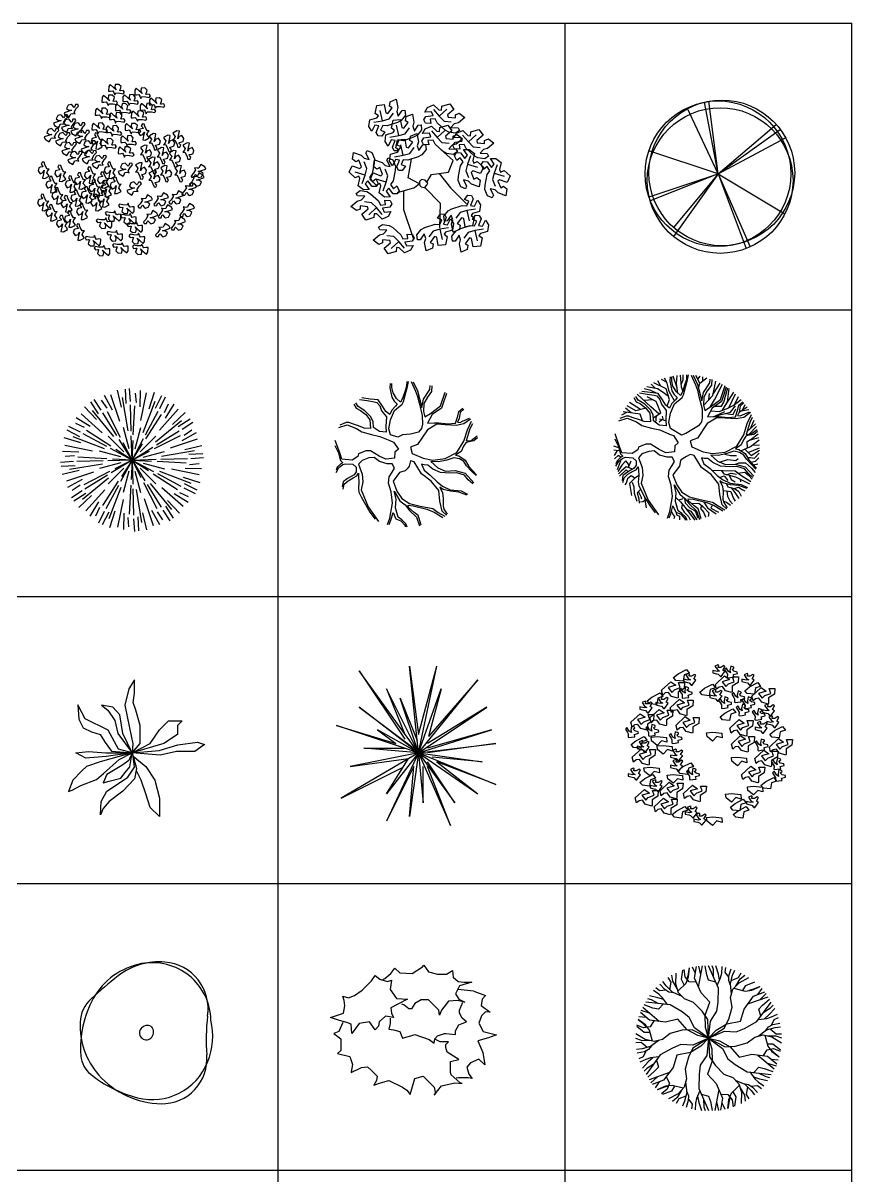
# Model space of a CAD drawing. Extents: x -72339 to 59654, y -38057 to 42097.
# Drawn here: x 42322 to 59654, y 17795 to 41917 of the extents above; entities that cross this region are included whole.
import ezdxf

# ---------------------------------------------------------------- set-up
doc = ezdxf.new("R2010")
doc.units = 0
doc.header["$MEASUREMENT"] = 0
doc.layers.get('0').update_dxf_attribs({"linetype": 'CONTINUOUS'})
doc.layers.add('PLANT', color=7, linetype='CONTINUOUS')
doc.styles.add('DIM', font='txt')

# ---------------------------------------------------------------- blocks, each defined once
blk = doc.blocks.new('453')
for p, q in [((-904, 1122), (-832, 1230)), ((-832, 1230), (-731, 1153)), ((-631, 1168), (-502, 1275)), ((-502, 1275), (-416, 1383)), ((-416, 1383), (-316, 1291)), ((-316, 1291), (-58, 1275)), ((-58, 1275), (158, 1414)), ((158, 1414), (186, 1445)), ((186, 1445), (287, 1306)), ((287, 1306), (473, 1260)), ((473, 1260), (660, 1260)), ((660, 1260), (789, 1337)), ((789, 1337), (803, 1198)), ((-1104, 922), (-904, 1122)), ((-731, 1153), (-574, 1106)), ((-689, 1137), (-631, 1168)), ((-574, 1106), (-488, 1137)), ((-488, 1137), (-516, 937)), ((-488, 1137), (-488, 1137)), ((803, 1198), (904, 1106)), ((932, 1014), (846, 845)), ((904, 1106), (1033, 1091)), ((1190, 1091), (932, 1014)), ((1033, 1091), (1190, 1091)), ((-1506, 799), (-1391, 768)), ((-1477, 707), (-1506, 799)), ((-1391, 768), (-1262, 814)), ((-1262, 814), (-1104, 922)), ((-516, 937), (-387, 753)), ((-516, 937), (-516, 937)), ((-387, 753), (-158, 738)), ((-158, 738), (-359, 630)), ((846, 845), (918, 738)), ((1231, 901), (901, 939)), ((918, 738), (1047, 676)), ((1231, 901), (1473, 813)), ((1408, 737), (1384, 604)), ((1473, 813), (1408, 737)), ((-1492, 446), (-1463, 599)), ((-1463, 599), (-1477, 707)), ((-359, 630), (-502, 553)), ((-502, 553), (-488, 446)), ((-229, 615), (-273, 630)), ((-129, 538), (-229, 615)), ((-72, 538), (-129, 538)), ((0, 645), (-72, 538)), ((129, 722), (0, 645)), ((287, 722), (129, 722)), ((502, 507), (287, 722)), ((516, 400), (502, 507)), ((559, 507), (516, 400)), ((703, 692), (559, 507)), ((889, 707), (703, 692)), ((1047, 676), (889, 707)), ((932, 507), (1004, 676)), ((932, 446), (932, 507)), ((1384, 604), (1573, 465)), ((-1764, 353), (-1492, 446)), ((-1578, 292), (-1764, 353)), ((-1506, 246), (-1592, 61)), ((-1420, 246), (-1578, 292)), ((-1334, 215), (-1420, 246)), ((-947, 261), (-1162, 231)), ((-947, 261), (-947, 261)), ((-832, 92), (-947, 261)), ((-746, 261), (-760, 169)), ((-617, 384), (-746, 261)), ((-445, 353), (-617, 384)), ((-516, 338), (-516, 231)), ((-488, 446), (-445, 353)), ((-445, 353), (-445, 353)), ((990, 338), (932, 446)), ((1076, 261), (990, 338)), ((990, 231), (1076, 261)), ((1390, 389), (1337, 232)), ((1473, 472), (1390, 389)), ((1573, 465), (1473, 472)), ((-1592, 61), (-1693, 16)), ((-1693, 16), (-1549, -92)), ((-1320, 16), (-1334, 215)), ((-1162, 231), (-1320, 16)), ((-1162, 231), (-1162, 231)), ((-760, 169), (-832, 92)), ((-516, 231), (-545, 108)), ((-545, 108), (-445, 92)), ((-445, 92), (-316, 61)), ((-316, 61), (-258, -77)), ((-86, -31), (0, 0)), ((0, 0), (301, -108)), ((473, -31), (617, 16)), ((617, 16), (645, 16)), ((645, 16), (846, 0)), ((846, 77), (918, 200)), ((846, 0), (846, 77)), ((918, 200), (990, 231)), ((1337, 232), (1426, 61)), ((1426, 61), (1703, -8)), ((-1549, -92), (-1549, -261)), ((-258, -77), (-187, -61)), ((-187, -61), (-86, -31)), ((301, -108), (402, -184)), ((402, -184), (416, -92)), ((416, -92), (473, -31)), ((531, -154), (430, -108)), ((545, -154), (531, -154)), ((703, -154), (545, -154)), ((645, -215), (703, -154)), ((645, -277), (645, -215)), ((1538, -72), (1319, -135)), ((1319, -135), (1420, -381)), ((1703, -8), (1538, -72)), ((-1549, -338), (-1621, -400)), ((-1621, -400), (-1363, -461)), ((-1549, -261), (-1549, -338)), ((-1363, -461), (-1305, -630)), ((674, -369), (645, -277)), ((860, -492), (674, -369)), ((1420, -381), (1461, -634)), ((-1305, -630), (-1334, -784)), ((-1334, -799), (-1119, -692)), ((-1119, -692), (-990, -676)), ((-990, -676), (-904, -753)), ((746, -569), (918, -522)), ((746, -799), (746, -569)), ((918, -522), (860, -492)), ((1166, -596), (1084, -685)), ((1084, -685), (1125, -830)), ((1337, -520), (1166, -596)), ((1461, -634), (1337, -520)), ((-1334, -784), (-1334, -799)), ((-904, -753), (-789, -876)), ((-789, -876), (-803, -968)), ((-100, -1260), (0, -922)), ((0, -922), (172, -876)), ((172, -876), (402, -1106)), ((760, -845), (746, -799)), ((946, -1014), (760, -845)), ((913, -906), (865, -918)), ((1113, -912), (913, -906)), ((1201, -925), (1113, -912)), ((1125, -830), (1201, -925)), ((-803, -968), (-861, -1060)), ((-861, -1060), (-717, -1014)), ((-717, -1014), (-545, -968)), ((-545, -968), (-258, -1106)), ((-545, -968), (-545, -968)), ((-258, -1106), (-172, -1168)), ((-172, -1168), (-100, -1260)), ((402, -1275), (559, -1076)), ((402, -1106), (430, -1245)), ((559, -1076), (832, -1014)), ((832, -1014), (990, -1030)), ((990, -1030), (946, -1014)), ((430, -1245), (402, -1275))]:
    blk.add_line(p, q)
at = {"style": 'DIM', "flags": 1}
for tag in ['XVALUE', 'YVALUE']:
    blk.add_attdef(tag, (-4718, 65), '', height=0.02, dxfattribs=at)
blk = doc.blocks.new('408')
at = {"layer": 'PLANT'}
for centre, radius, start, end in [((58, 12.5), 472.6, 85.31026, 127.42974), ((69.9, 156.9), 327.8, 351.1087, 85.31026), ((21.7, -4.8), 485.2, 100.45548, 151.04248), ((8, 69.7), 409.4, 1.16757, 100.45548), ((1983.1, -2412.5), 3568.8, 128.30978, 132.29593), ((-261.4, 54.5), 233.6, 132.29593, 177.68766), ((219.6, -114.3), 711.3, 151.04248, 184.47921), ((1680, -54), 1296.2, 172.90007, 184.87564), ((29.8, 42.7), 525, 177.68766, 221.07668), ((-33.2, -10.4), 48.2, 142.67934, 321.68264), ((-26, -15.9), 57.3, 61.27911, 142.67934), ((-40.3, -4.8), 57.3, 321.68264, 43.04272), ((-66.6, -30.3), 496, 338.15257, 12.61453), ((-305.2, -155.4), 184.8, 184.47921, 231.15866), ((8.1, -60.3), 415.5, 255.60852, 338.15257), ((75.5, -190.9), 314.1, 269.07521, 4.87564), ((118.8, 371.2), 860.9, 231.15866, 255.60852), ((80, 86.5), 591.5, 221.07668, 269.07521)]:
    blk.add_arc(centre, radius, start, end, dxfattribs=at)
at = {"style": 'DIM', "flags": 1}
for tag in ['XVALUE', 'YVALUE']:
    blk.add_attdef(tag, (-1000782, -1001874.2), '', height=0.02, dxfattribs=at)
blk = doc.blocks.new('454')
for points in [[(-643, 983), (-472, 1155), (-418, 1286), (-398, 1471)], [(-450, 1237), (-427, 1312), (-402, 1470)], [(-276, 1351), (-339, 1486)], [(0, 0), (-65, 223), (-71, 479), (23, 755), (-158, 949), (-293, 1256), (-250, 1503)], [(-211, 1070), (-129, 1512)], [(-163, 1329), (-205, 1510)], [(149, 1174), (-1, 1212), (-36, 1324), (-71, 1512)], [(0, 0), (40, 360), (175, 567), (198, 755), (204, 1049), (-1, 1512)], [(104, 1275), (99, 1437), (75, 1512)], [(231, 1216), (204, 1343), (151, 1512)], [(181, 1100), (251, 1262), (274, 1362), (284, 1497)], [(424, 1274), (344, 1381), (359, 1481)], [(459, 1106), (420, 1206), (426, 1306), (472, 1449)], [(-811, 1015), (-786, 1175), (-843, 1270)], [(-659, 1038), (-747, 1193), (-766, 1317)], [(0, 0), (-19, 388), (-135, 563), (-317, 749), (-505, 823), (-633, 952), (-688, 1132), (-679, 1364)], [(-508, 1119), (-569, 1225), (-541, 1425)], [(-257, 1174), (-404, 1180), (-491, 1287), (-512, 1435)], [(0, 0), (327, 210), (420, 398), (490, 648), (461, 849), (508, 1024), (636, 1162), (842, 1270)], [(480, 919), (455, 1137), (502, 1318), (546, 1423)], [(474, 1210), (624, 1268), (678, 1365)], [(570, 1090), (660, 1243), (758, 1322)], [(-862, 707), (-967, 848), (-1042, 918), (-1155, 995)], [(-891, 1004), (-1024, 988), (-1103, 1051)], [(-729, 950), (-834, 966), (-918, 1022), (-1019, 1134)], [(-556, 875), (-757, 962), (-891, 1094), (-960, 1184)], [(0, 0), (161, 168), (380, 301), (665, 358), (743, 611), (941, 881), (1177, 968)], [(530, 1048), (765, 986), (905, 1005), (1075, 1080)], [(715, 1000), (776, 1105), (964, 1181)], [(846, 1008), (923, 1026), (1072, 1083)], [(1032, 915), (1117, 1037)], [(0, 0), (-292, 215), (-404, 435), (-555, 549), (-806, 701), (-1310, 756)], [(-1053, 728), (-1195, 804), (-1272, 821)], [(-938, 808), (-1061, 848), (-1234, 887)], [(0, 0), (332, 145), (578, 132), (753, 206), (1010, 348), (1309, 757)], [(821, 718), (1245, 868)], [(1091, 459), (1049, 606), (1129, 693), (1274, 817)], [(1070, 806), (1205, 932)], [(0, 0), (-225, 55), (-451, 178), (-642, 397), (-901, 337), (-1234, 374), (-1427, 535)], [(-1233, 523), (-1410, 578)], [(-1032, 352), (-1374, 644)], [(-943, 716), (-1050, 605), (-1165, 631), (-1345, 695)], [(1044, 393), (1218, 414), (1316, 444), (1439, 503)], [(1157, 548), (1294, 633), (1347, 691)], [(1169, 408), (1265, 495), (1385, 625)], [(-1223, 119), (-1345, 120), (-1504, 244)], [(-1146, 365), (-1224, 241), (-1360, 218), (-1499, 274)], [(-1296, 229), (-1350, 286), (-1474, 387)], [(-1173, -65), (-1237, 169), (-1323, 281), (-1473, 391)], [(-1308, 436), (-1456, 449)], [(1187, 156), (1254, 239), (1344, 284), (1491, 315)], [(1315, 270), (1368, 392), (1462, 430)], [(0, 0), (-345, 178), (-555, 165), (-807, 100), (-965, -25), (-1141, -72), (-1324, -30), (-1521, 94)], [(0, 0), (-332, -145), (-578, -132), (-753, -206), (-1010, -348), (-1309, -757)], [(0, 0), (-161, -168), (-380, -301), (-665, -358), (-743, -611), (-941, -881), (-1177, -968)], [(0, 0), (-327, -210), (-420, -398), (-490, -648), (-461, -849), (-508, -1024), (-636, -1162), (-842, -1270)], [(0, 0), (-40, -360), (-175, -567), (-198, -755), (-204, -1049), (1, -1512)], [(0, 0), (65, -223), (71, -479), (-23, -755), (158, -949), (293, -1256), (250, -1503)], [(0, 0), (345, -178), (555, -165), (807, -100), (965, 25), (1141, 72), (1324, 30), (1521, -94)], [(0, 0), (19, -388), (135, -563), (317, -749), (505, -823), (633, -952), (688, -1132), (679, -1364)], [(0, 0), (292, -215), (404, -435), (555, -549), (806, -701), (1310, -756)], [(0, 0), (225, -55), (451, -178), (642, -397), (901, -337), (1234, -374), (1427, -535)], [(1035, 44), (1212, 174), (1392, 225), (1505, 239)], [(1173, 65), (1237, -169), (1323, -281), (1473, -391)], [(1229, 52), (1406, 50), (1524, 5)], [(1285, 194), (1410, 93), (1521, 95)], [(-1229, -52), (-1406, -50), (-1524, -5)], [(-1285, -194), (-1410, -93), (-1521, -95)], [(-1035, -44), (-1212, -174), (-1392, -225), (-1505, -239)], [(-1187, -156), (-1254, -239), (-1344, -284), (-1491, -315)], [(1146, -365), (1224, -241), (1360, -218), (1499, -274)], [(1223, -119), (1345, -120), (1504, -244)], [(1296, -229), (1350, -286), (1474, -387)], [(-1315, -270), (-1368, -392), (-1462, -430)], [(-1044, -393), (-1218, -414), (-1316, -444), (-1439, -503)], [(-1169, -408), (-1265, -495), (-1385, -625)], [(-1091, -459), (-1049, -606), (-1129, -693), (-1274, -817)], [(1032, -352), (1374, -644)], [(1308, -436), (1456, -449)], [(-1157, -548), (-1294, -633), (-1347, -691)], [(-821, -718), (-1245, -868)], [(862, -707), (967, -848), (1042, -918), (1155, -995)], [(943, -716), (1050, -605), (1165, -631), (1345, -695)], [(1233, -523), (1410, -578)], [(-1070, -806), (-1205, -932)], [(-1032, -915), (-1117, -1037)], [(-889, -810), (-820, -940), (-869, -1069), (-987, -1161)], [(-480, -919), (-455, -1137), (-502, -1318), (-546, -1423)], [(556, -875), (757, -962), (891, -1094), (960, -1184)], [(729, -950), (834, -966), (918, -1022), (1019, -1134)], [(938, -808), (1061, -848), (1234, -887)], [(1053, -728), (1195, -804), (1272, -821)], [(-530, -1048), (-765, -986), (-905, -1005), (-1075, -1080)], [(-846, -1008), (-923, -1026), (-1072, -1083)], [(-715, -1000), (-776, -1105), (-964, -1181)], [(-570, -1090), (-660, -1243), (-758, -1322)], [(-459, -1106), (-420, -1206), (-426, -1306), (-472, -1449)], [(-181, -1100), (-251, -1262), (-274, -1362), (-284, -1497)], [(-149, -1174), (1, -1212), (36, -1324), (71, -1512)], [(211, -1070), (129, -1512)], [(257, -1174), (404, -1180), (491, -1287), (512, -1435)], [(643, -983), (472, -1155), (418, -1286), (398, -1471)], [(508, -1119), (569, -1225), (541, -1425)], [(659, -1038), (747, -1193), (766, -1317)], [(811, -1015), (786, -1175), (843, -1270)], [(891, -1004), (1024, -988), (1103, -1051)], [(-474, -1210), (-624, -1268), (-678, -1365)], [(-424, -1274), (-344, -1381), (-359, -1481)], [(-231, -1216), (-204, -1343), (-151, -1512)], [(-104, -1275), (-99, -1437), (-75, -1512)], [(163, -1329), (205, -1510)], [(276, -1351), (339, -1486)], [(450, -1237), (427, -1312), (402, -1470)]]:
    blk.add_lwpolyline(points)
at = {"style": 'DIM', "flags": 1}
for tag in ['XVALUE', 'YVALUE']:
    blk.add_attdef(tag, (0, 0), '', height=0.02, dxfattribs=at)
blk = doc.blocks.new('BRANCHT', base_point=(1.5479, 0.5508))
for p, q in [((1.5108, 0.6403), (1.5242, 0.6618)), ((1.5265, 0.6072), (1.5108, 0.6403)), ((1.5242, 0.6618), (1.5514, 0.6606)), ((1.5514, 0.6606), (1.5816, 0.6217)), ((1.5514, 0.6606), (1.5514, 0.6606)), ((1.5732, 0.6824), (1.6111, 0.6837)), ((1.5992, 0.6434), (1.5732, 0.6824)), ((1.5816, 0.6217), (1.5992, 0.6434)), ((1.6201, 0.6399), (1.5992, 0.5824)), ((1.6111, 0.6837), (1.648, 0.6556)), ((1.648, 0.6556), (1.6358, 0.6068)), ((1.5503, 0.627), (1.5265, 0.6072)), ((1.5375, 0.5003), (1.5523, 0.5724)), ((1.5703, 0.5982), (1.5503, 0.627)), ((1.5523, 0.5724), (1.5703, 0.5982)), ((1.5992, 0.5824), (1.5872, 0.5378)), ((1.5992, 0.5824), (1.6679, 0.5616)), ((1.6358, 0.6068), (1.6436, 0.5902)), ((1.6436, 0.5902), (1.6672, 0.6016)), ((1.6672, 0.6016), (1.71, 0.5631)), ((1.6672, 0.6016), (1.6672, 0.6016)), ((1.71, 0.5631), (1.6895, 0.5182)), ((1.5364, 0.4709), (1.5375, 0.5003)), ((1.5872, 0.5378), (1.6066, 0.4922)), ((1.6355, 0.5374), (1.6246, 0.5265)), ((1.6246, 0.5265), (1.6441, 0.4809)), ((1.6895, 0.5182), (1.6355, 0.5374)), ((1.6441, 0.4809), (1.6634, 0.4921)), ((1.6634, 0.4921), (1.6859, 0.4739)), ((1.5539, 0.4273), (1.5364, 0.4709)), ((1.585, 0.4137), (1.5539, 0.4273)), ((1.5723, 0.4742), (1.594, 0.4308)), ((1.6057, 0.467), (1.5723, 0.4742)), ((1.594, 0.4308), (1.585, 0.4137)), ((1.6261, 0.4466), (1.6057, 0.467)), ((1.68, 0.4275), (1.6261, 0.4466)), ((1.6859, 0.4739), (1.68, 0.4275))]:
    blk.add_line(p, q)
blk = doc.blocks.new('473')
for p, q in [((585, 414), (339, 639)), ((-353, 48), (-283, 443)), ((488, 170), (585, 414)), ((-117, -74), (-353, 48)), ((-74, 14), (-113, -28)), ((0, 0), (-74, 14)), ((41, -36), (0, 0)), ((41, -36), (138, 123)), ((138, 123), (488, 170)), ((294, 144), (532, -159)), ((-221, -159), (-581, -262)), ((-451, -225), (-449, -609)), ((-117, -74), (-221, -159)), ((-113, -28), (-117, -74)), ((-117, -74), (-109, -112)), ((-109, -112), (-81, -136)), ((-81, -136), (-20, -148)), ((-20, -148), (-2, -149)), ((-2, -149), (31, -111)), ((-2, -149), (313, -478)), ((31, -111), (57, -63)), ((57, -63), (41, -36)), ((532, -159), (865, -496)), ((313, -478), (304, -994)), ((-449, -609), (-248, -1210))]:
    blk.add_line(p, q)
at = {"xscale": 3048, "yscale": 3048, "zscale": 3048}
for p, rotation in [((-725, 1159), 120), ((303, 1156), 59.99999999999999), ((-388, 850), 120), ((259, 710), 59.99999999999999), ((912, 619), 59.99999999999999), ((-295, 439), 120), ((-1094, 205), 180), ((-655, 54), 180), ((-1022, -387), 240), ((712, -547), 299.9999999999999), ((147, -938), 299.9999999999999), ((877, -966), 299.9999999999999), ((-556, -1095), 240)]:
    blk.add_blockref('BRANCHT', p, dxfattribs=dict(at, rotation=rotation))
for p in [(730, 240), (1289, 53)]:
    blk.add_blockref('BRANCHT', p, dxfattribs=at)
at = {"style": 'DIM', "flags": 1}
for tag in ['XVALUE', 'YVALUE']:
    blk.add_attdef(tag, (-20, -148), '', height=0.02, dxfattribs=at)
blk = doc.blocks.new('483')
for points in [[(-456, 1465), (-462, 1383), (-444, 1277), (-421, 1177), (-374, 1095), (-310, 1033), (-345, 989), (-421, 908), (-467, 814), (-549, 876), (-619, 989), (-707, 1120), (-876, 1139), (-1051, 1164)], [(-17, 1505), (76, 1302), (117, 1189), (146, 1058), (210, 795), (216, 613), (199, 526), (134, 444), (-29, 407), (-199, 388), (-298, 338), (-450, 388), (-485, 513), (-450, 707), (-368, 901), (-204, 1033), (-175, 1089), (-94, 1402), (-76, 1508)], [(-111, 1508), (-117, 1408), (-146, 1314), (-199, 1152), (-240, 1076), (-327, 1152), (-397, 1271), (-421, 1383), (-421, 1465)], [(23, 1502), (117, 1308), (204, 964), (239, 1139), (374, 1339), (380, 1421)], [(415, 1414), (409, 1296), (321, 1177), (245, 1045), (239, 876), (269, 764), (385, 839), (596, 995), (695, 1283)], [(718, 1252), (642, 1033), (619, 951), (421, 814), (327, 632), (461, 638), (561, 638), (759, 620), (911, 632), (958, 782), (981, 876), (1063, 945)], [(-1215, 1033), (-1168, 945), (-1075, 901), (-964, 814), (-882, 707), (-865, 526), (-999, 532), (-1116, 576), (-1227, 613), (-1320, 645), (-1379, 645), (-1507, 595)], [(-1098, 1133), (-935, 1108), (-794, 1083), (-736, 1070), (-672, 995), (-637, 895), (-537, 764), (-549, 563), (-543, 444), (-683, 457), (-806, 545), (-812, 670), (-865, 776), (-987, 895), (-1127, 983), (-1174, 1058)], [(1081, 926), (1005, 857), (987, 732), (952, 657), (1010, 651), (1057, 676), (1203, 738)], [(-1529, 545), (-1355, 601), (-1162, 526), (-1051, 451), (-847, 394), (-672, 357), (-467, 269), (-386, 238), (-286, 88), (-356, 25), (-368, -100), (-368, -100), (-549, -119), (-689, -56), (-865, 56), (-964, 56), (-1116, -6), (-1133, -63), (-1250, -138), (-1466, -119), (-1513, 12), (-1608, 272)], [(1223, 721), (1081, 620), (923, 588), (695, 601), (520, 613), (321, 494), (117, 188), (-35, 131), (0, 0), (234, -100), (432, -138), (695, -106), (935, 19), (1086, 257), (1157, 494), (1245, 679)], [(1262, 620), (1209, 513), (1133, 263), (1238, 275), (1361, 369)], [(1367, 325), (1291, 263), (1162, 238), (1127, 225), (1075, 150), (1028, 44), (911, -37), (981, -50), (1110, -138), (1186, -269), (1349, -444)], [(-1612, 169), (-1536, 12), (-1496, -144), (-1449, -194), (-1490, -213), (-1566, -288), (-1589, -350)], [(-1589, -401), (-1530, -294), (-1449, -232), (-1390, -213), (-1238, -225), (-1168, -288), (-1168, -382), (-1209, -444), (-1349, -526), (-1443, -595), (-1460, -701)], [(-513, -1486), (-462, -1352), (-409, -1039), (-438, -801), (-491, -620), (-479, -488), (-415, -388), (-368, -307), (-415, -213), (-520, -213), (-678, -169), (-794, -81), (-900, -94), (-1046, -144), (-1116, -225), (-1040, -432), (-1028, -595), (-1063, -757), (-917, -1114), (-703, -1420)], [(719, -1293), (631, -1208), (584, -995), (561, -776), (403, -576), (199, -426), (47, -175), (-35, -156), (-58, -263), (-105, -319), (-146, -363), (-263, -401), (-397, -582), (-315, -789), (-210, -945), (-53, -1045), (169, -1102), (432, -1152), (549, -1233), (687, -1314)], [(1273, -638), (1174, -551), (1098, -457), (935, -407), (794, -413), (596, -401), (438, -325), (333, -244), (257, -238), (199, -225), (251, -350), (380, -451), (526, -595), (637, -682), (800, -757), (1028, -782), (1162, -851)], [(1338, -463), (1250, -375), (1139, -257), (1081, -169), (993, -113), (876, -88), (730, -138), (555, -175), (391, -169), (537, -300), (701, -369), (905, -357), (1110, -413), (1291, -613)], [(-1443, -745), (-1419, -645), (-1338, -570), (-1233, -507), (-1157, -469), (-1122, -413), (-1116, -488), (-1110, -595), (-1122, -738), (-1110, -807), (-1063, -908), (-976, -1070), (-882, -1227), (-771, -1377)], [(1145, -870), (981, -807), (806, -789), (648, -751), (584, -707), (637, -826), (654, -939), (648, -1095), (666, -1164), (736, -1271)], [(-99, -1540), (-129, -1471), (-210, -1389), (-292, -1333), (-345, -1139), (-333, -958), (-374, -789), (-257, -989), (-146, -1076), (-53, -1195), (93, -1333), (158, -1515)], [(193, -1502), (140, -1339), (128, -1296), (47, -1233), (-76, -1127), (-82, -1083), (23, -1095), (310, -1164), (461, -1227), (642, -1339)], [(-479, -1483), (-444, -1396), (-397, -1233), (-339, -1364), (-234, -1408), (-140, -1508), (-140, -1533)]]:
    blk.add_lwpolyline(points)
at = {"style": 'DIM', "flags": 1}
for tag in ['XVALUE', 'YVALUE']:
    blk.add_attdef(tag, (-7192, -3561), '', height=0.02, dxfattribs=at)
blk = doc.blocks.new('BRANCHS', base_point=(1.4853, 0.588))
for p, q in [((1.5146, 0.6522), (1.4864, 0.6366)), ((1.4864, 0.6366), (1.4921, 0.6254)), ((1.5313, 0.6501), (1.5146, 0.6522)), ((1.5255, 0.6211), (1.5313, 0.6501)), ((1.4971, 0.6014), (1.4858, 0.588)), ((1.4858, 0.588), (1.5005, 0.5883)), ((1.4921, 0.6254), (1.5019, 0.6135)), ((1.5019, 0.6135), (1.4971, 0.6014)), ((1.5005, 0.5883), (1.5139, 0.5633)), ((1.5139, 0.5633), (1.5211, 0.5412)), ((1.5199, 0.5964), (1.5255, 0.6211)), ((1.5292, 0.6122), (1.5199, 0.5964)), ((1.5291, 0.572), (1.5482, 0.5759)), ((1.5308, 0.5654), (1.5291, 0.572)), ((1.5487, 0.6203), (1.5292, 0.6122)), ((1.5407, 0.5536), (1.5308, 0.5654)), ((1.5482, 0.5759), (1.5568, 0.5791)), ((1.5622, 0.5996), (1.5487, 0.6203)), ((1.5568, 0.5791), (1.5622, 0.5996)), ((1.5211, 0.5412), (1.5336, 0.5396)), ((1.5336, 0.5396), (1.5407, 0.5536))]:
    blk.add_line(p, q)
blk = doc.blocks.new('472')
at = {"xscale": 3048, "yscale": 3048, "zscale": 3048}
for p, rotation in [((-90, 1651), 59.99999999999999), ((-230, 1425), 59.99999999999999), ((208, 1435), 59.99999999999999), ((454, 1575), 59.99999999999999), ((-916, 1250), 120), ((-370, 1153), 59.99999999999999), ((51, 1247), 59.99999999999999), ((567, 1256), 59.99999999999999), ((760, 1369), 59.99999999999999), ((-1135, 1034), 120), ((-969, 941), 120), ((-72, 1059), 59.99999999999999), ((383, 1097), 59.99999999999999), ((-1328, 743), 120), ((-776, 865), 120), ((-688, 706), 120), ((-440, 843), 59.99999999999999), ((-142, 787), 59.99999999999999), ((252, 834), 59.99999999999999), ((635, 897), 180), ((-1091, 659), 120), ((-960, 452), 120), ((-557, 490), 120), ((-346, 710), 180), ((-256, 515), 59.99999999999999), ((164, 580), 59.99999999999999), ((-837, 265), 120), ((-539, 283), 120), ((112, 346), 59.99999999999999), ((-1459, 99), 180), ((-329, 180), 120), ((-75, 99), 180), ((214, 20), 120), ((-1109, 34), 180), ((-697, -126), 180), ((-487, -4), 180), ((-215, -107), 180), ((1543, -54), 299.9999999999999), ((1578, 125), 299.9999999999999), ((-1293, -201), 180), ((-890, -192), 180), ((-399, -276), 180), ((-154, -286), 180), ((48, -220), 180), ((398, -374), 120), ((1385, -251), 299.9999999999999), ((-1468, -576), 180), ((-1170, -436), 180), ((-977, -605), 180), ((-776, -483), 180), ((-557, -417), 180), ((-355, -576), 180), ((-206, -501), 180), ((465, -514), 299.9999999999999), ((798, -467), 299.9999999999999), ((1114, -429), 299.9999999999999), ((-1293, -792), 180), ((-653, -764), 180), ((-90, -773), 240), ((191, -613), 240), ((886, -720), 299.9999999999999), ((1341, -692), 299.9999999999999), ((-1074, -1018), 180), ((-907, -924), 180), ((-274, -923), 240), ((235, -829), 240), ((366, -1008), 240), ((579, -842), 299.9999999999999), ((1157, -974), 299.9999999999999), ((-723, -1196), 180), ((-54, -1186), 240), ((410, -1242), 240), ((833, -1114), 299.9999999999999), ((-510, -1289), 240), ((-317, -1496), 240), ((68, -1440), 240), ((480, -1468), 240)]:
    blk.add_blockref('BRANCHS', p, dxfattribs=dict(at, rotation=rotation))
for p in [(632, 647), (930, 609), (1122, 703), (448, 403), (798, 356), (1052, 290), (1333, 450), (614, 149), (342, 37), (623, -132), (868, -20), (1166, -20)]:
    blk.add_blockref('BRANCHS', p, dxfattribs=at)
at = {"style": 'DIM', "flags": 1}
for tag in ['XVALUE', 'YVALUE']:
    blk.add_attdef(tag, (32, 138), '', height=0.02, dxfattribs=at)
blk = doc.blocks.new('482')
for p, q in [((-222, 1105), (-303, 1461)), ((-122, 1186), (-135, 1484)), ((-34, 1227), (-53, 1496)), ((168, 1111), (179, 1455)), ((-699, 966), (-859, 1218)), ((-643, 1046), (-794, 1269)), ((-523, 1087), (-635, 1251)), ((-410, 1046), (-573, 1350)), ((-253, 807), (-441, 1367)), ((-84, 614), (-197, 1309)), ((91, 1203), (75, 1401)), ((184, 825), (302, 1405)), ((234, 574), (484, 1232)), ((360, 1068), (468, 1417)), ((488, 1088), (626, 1353)), ((584, 1080), (702, 1322)), ((-745, 846), (-993, 1114)), ((-380, 490), (-825, 1035)), ((-316, 512), (-608, 985)), ((-240, 471), (-516, 1011)), ((-18, 602), (-34, 1157)), ((27, 528), (58, 1134)), ((285, 530), (549, 1019)), ((572, 623), (964, 1066)), ((680, 996), (766, 1175)), ((701, 878), (883, 1171)), ((846, 745), (1114, 993)), ((-996, 680), (-1175, 766)), ((-878, 701), (-1171, 883)), ((-623, 572), (-1066, 964)), ((288, 444), (618, 953)), ((490, 380), (1035, 825)), ((966, 699), (1218, 859)), ((1046, 643), (1269, 794)), ((-1088, 488), (-1353, 626)), ((-1080, 584), (-1322, 702)), ((-574, 234), (-1232, 484)), ((-530, 285), (-1019, 549)), ((-444, 288), (-953, 618)), ((-169, 173), (-496, 501)), ((-59, 234), (-179, 682)), ((0, 0), (-15, 508)), ((66, 233), (186, 680)), ((173, 169), (501, 496)), ((471, 240), (1011, 516)), ((512, 316), (985, 608)), ((1046, 410), (1350, 573)), ((1087, 523), (1251, 635)), ((-1068, 360), (-1417, 468)), ((-825, 184), (-1405, 302)), ((0, 0), (-267, 433)), ((0, 0), (-185, 363)), ((0, 0), (241, 448)), ((0, 0), (21, 407)), ((0, 0), (222, 342)), ((0, 0), (433, 267)), ((807, 253), (1367, 441)), ((1105, 222), (1461, 303)), ((-1111, 168), (-1455, 179)), ((-1203, 91), (-1401, 75)), ((-528, 27), (-1134, 58)), ((-233, 66), (-680, 186)), ((0, 0), (-508, -15)), ((0, 0), (-448, 241)), ((0, 0), (-433, -267)), ((0, 0), (-407, 21)), ((0, 0), (-363, -185)), ((0, 0), (-342, 222)), ((0, 0), (-241, -448)), ((0, 0), (-222, -342)), ((0, 0), (-21, -407)), ((0, 0), (363, 185)), ((0, 0), (508, 15)), ((0, 0), (267, -433)), ((0, 0), (342, -222)), ((0, 0), (448, -241)), ((0, 0), (407, -21)), ((0, 0), (15, -508)), ((0, 0), (185, -363)), ((234, 59), (682, 179)), ((602, 18), (1157, 34)), ((614, 84), (1309, 197)), ((1186, 122), (1484, 135)), ((1227, 34), (1496, 53)), ((-1227, -34), (-1496, -53)), ((-1186, -122), (-1484, -135)), ((-1105, -222), (-1461, -303)), ((-614, -84), (-1309, -197)), ((-602, -18), (-1157, -34)), ((-471, -240), (-1011, -516)), ((-234, -59), (-682, -179)), ((-173, -169), (-501, -496)), ((-66, -233), (-186, -680)), ((59, -234), (179, -682)), ((169, -173), (496, -501)), ((233, -66), (680, -186)), ((528, -27), (1134, -58)), ((574, -234), (1232, -484)), ((825, -184), (1405, -302)), ((1111, -168), (1455, -179)), ((1203, -91), (1401, -75)), ((-807, -253), (-1367, -441)), ((-1046, -410), (-1350, -573)), ((-490, -380), (-1035, -825)), ((-512, -316), (-985, -608)), ((-288, -444), (-618, -953)), ((240, -471), (516, -1011)), ((444, -288), (953, -618)), ((530, -285), (1019, -549)), ((1068, -360), (1417, -468)), ((-1046, -643), (-1269, -794)), ((-1087, -523), (-1251, -635)), ((-966, -699), (-1218, -859)), ((-572, -623), (-964, -1066)), ((-285, -530), (-549, -1019)), ((-234, -574), (-484, -1232)), ((-27, -528), (-58, -1134)), ((18, -602), (34, -1157)), ((84, -614), (197, -1309)), ((316, -512), (608, -985)), ((380, -490), (825, -1035)), ((623, -572), (1066, -964)), ((878, -701), (1171, -883)), ((996, -680), (1175, -766)), ((1080, -584), (1322, -702)), ((1088, -488), (1353, -626)), ((-846, -745), (-1114, -993)), ((-701, -878), (-883, -1171)), ((-184, -825), (-302, -1405)), ((253, -807), (441, -1367)), ((745, -846), (993, -1114)), ((-680, -996), (-766, -1175)), ((-584, -1080), (-702, -1322)), ((-488, -1088), (-626, -1353)), ((-360, -1068), (-468, -1417)), ((-168, -1111), (-179, -1455)), ((-91, -1203), (-75, -1401)), ((122, -1186), (135, -1484)), ((222, -1105), (303, -1461)), ((410, -1046), (573, -1350)), ((523, -1087), (635, -1251)), ((643, -1046), (794, -1269)), ((699, -966), (859, -1218)), ((34, -1227), (53, -1496))]:
    blk.add_line(p, q)
at = {"style": 'DIM', "flags": 1}
for tag in ['XVALUE', 'YVALUE']:
    blk.add_attdef(tag, (-3561, -3605), '', height=0.02, dxfattribs=at)
blk = doc.blocks.new('493')
for p, q in [((-1238, 1714), (-286, 286)), ((0, 0), (-1238, 1714)), ((-190, 1810), (0, 381)), ((0, 0), (-190, 1810)), ((0, 381), (381, 1810)), ((0, 0), (381, 1810)), ((0, 0), (1238, 1524)), ((1238, 1524), (211, 337)), ((-667, 1334), (-299, 414)), ((0, 0), (-667, 1334)), ((0, 0), (476, 1334)), ((476, 1334), (211, 337)), ((-381, 1143), (-27, 259)), ((0, 0), (-381, 1143)), ((-1238, 952), (-95, 95)), ((0, 0), (-1238, 952)), ((0, 0), (1429, 952)), ((1429, 952), (190, 190)), ((-1714, 572), (-476, 190)), ((0, 0), (-1714, 572)), ((-857, 476), (-476, 190)), ((0, 0), (-857, 476)), ((0, 0), (1524, 476)), ((1524, 476), (190, 95)), ((0, 0), (-1619, -952)), ((0, 0), (-1429, -286)), ((-1143, 95), (-286, 95)), ((0, 0), (-1143, 95)), ((0, 0), (-667, -857)), ((0, 0), (-667, -1429)), ((0, 0), (-190, -1334)), ((0, 0), (1619, 190)), ((0, 0), (1238, -857)), ((0, 0), (762, -1048)), ((0, 0), (1334, -190)), ((0, 0), (95, -1048)), ((0, 0), (1619, -667)), ((0, 0), (667, -1524)), ((1619, 190), (190, 0)), ((-1429, -286), (-207, -122)), ((-667, -857), (-207, -122)), ((762, -1048), (190, -190)), ((1334, -190), (286, -95)), ((381, -190), (1238, -857)), ((1619, -667), (381, -190)), ((-1619, -952), (-320, -303)), ((-95, -286), (-667, -1429)), ((-190, -1334), (-95, -286)), ((95, -1048), (95, -286)), ((667, -1524), (190, -286)), ((-667, -1429), (-667, -1429))]:
    blk.add_line(p, q)
at = {"style": 'DIM', "flags": 1}
for tag in ['XVALUE', 'YVALUE']:
    blk.add_attdef(tag, (-3517, -3386), '', height=0.02, dxfattribs=at)
blk = doc.blocks.new('492')
for p, q in [((53, 1527), (-70, 1339)), ((53, 1245), (53, 1527)), ((-70, 1339), (-148, 992)), ((27, 1048), (53, 1245)), ((-981, 710), (-1130, 1001)), ((-1130, 1001), (-1112, 701)), ((-403, 954), (-639, 992)), ((-639, 992), (-508, 889)), ((-148, 992), (-52, 522)), ((79, 889), (27, 1048)), ((-508, 889), (-359, 672)), ((-254, 795), (-403, 954)), ((-192, 400), (-254, 795)), ((167, 569), (79, 889)), ((-1112, 701), (-1025, 522)), ((-1025, 522), (-850, 438)), ((-499, 475), (-981, 710)), ((-359, 672), (-297, 400)), ((-52, 522), (18, 184)), ((167, 194), (167, 569)), ((572, 476), (762, 667)), ((762, 667), (1048, 667)), ((1048, 667), (952, 572)), ((952, 572), (952, 381)), ((-850, 438), (-665, 382)), ((-665, 382), (-560, 212)), ((-280, 72), (-499, 475)), ((-297, 400), (0, 0)), ((0, 0), (-192, 400)), ((381, 190), (572, 476)), ((952, 381), (667, 190)), ((-1174, -3), (-911, 25)), ((-911, 25), (-551, -3)), ((0, 0), (-667, -190)), ((-560, 212), (-429, 34)), ((-551, -3), (0, 0)), ((0, 0), (-543, -78)), ((-429, 34), (0, 0)), ((0, 0), (-280, 72)), ((-271, -144), (0, 0)), ((0, 0), (-70, -163)), ((-43, -294), (0, 0)), ((0, 0), (167, 194)), ((0, 0), (381, 190)), ((667, 190), (0, 0)), ((18, 184), (0, 0)), ((0, 0), (570, 44)), ((0, 0), (97, -332)), ((588, -50), (0, 0)), ((570, 44), (956, 166)), ((929, 25), (588, -50)), ((1315, 25), (929, 25)), ((956, 166), (1367, 222)), ((1516, 175), (1315, 25)), ((1367, 222), (1516, 175)), ((-963, -116), (-1174, -3)), ((-543, -78), (-963, -116)), ((-667, -190), (-952, -286)), ((-595, -435), (-271, -144)), ((-70, -163), (-210, -266)), ((53, -304), (27, -69)), ((27, -69), (286, -286)), ((-1048, -381), (-1238, -572)), ((-952, -286), (-1048, -381)), ((-744, -557), (-595, -435)), ((-525, -454), (-604, -632)), ((-210, -266), (-525, -454)), ((-236, -529), (-140, -416)), ((-140, -416), (-43, -294)), ((-87, -510), (53, -304)), ((97, -332), (53, -548)), ((190, -572), (95, -381)), ((286, -286), (476, -572)), ((-1238, -572), (-1331, -811)), ((-1253, -783), (-1069, -689)), ((-1069, -689), (-744, -557)), ((-604, -632), (-481, -595)), ((-525, -801), (-262, -632)), ((-481, -595), (-236, -529)), ((-262, -632), (-87, -510)), ((53, -548), (-192, -801)), ((286, -857), (190, -572)), ((476, -572), (572, -952)), ((-1331, -811), (-1253, -783)), ((-648, -1017), (-525, -801)), ((-192, -801), (-481, -1017)), ((381, -1143), (286, -857)), ((572, -952), (572, -1334)), ((-657, -1299), (-648, -1017)), ((-604, -1167), (-657, -1299)), ((-481, -1017), (-604, -1167)), ((572, -1334), (381, -1143))]:
    blk.add_line(p, q)
at = {"style": 'DIM', "flags": 1}
for tag in ['XVALUE', 'YVALUE']:
    blk.add_attdef(tag, (157, -3713), '', height=0.02, dxfattribs=at)
blk = doc.blocks.new('474')
for p, q in [((0, 0), (-280, 1500)), ((0, 0), (-190, 1519)), ((0, 0), (-644, 1381)), ((0, 0), (1219, 1030)), ((0, 0), (1301, 929)), ((0, 0), (1414, 754)), ((0, 0), (-1446, 482)), ((-1442, -479), (0, 0)), ((0, 0), (-1419, -569)), ((0, 0), (-933, -1310)), ((0, 0), (-933, -1121)), ((0, 0), (587, -1565)), ((0, 0), (670, -1530)), ((0, 0), (1397, -841))]:
    blk.add_line(p, q)
for centre in [(0, 0), (79, 19), (44, -141)]:
    blk.add_circle(centre, 1524)
at = {"style": 'DIM', "flags": 1}
for tag in ['XVALUE', 'YVALUE']:
    blk.add_attdef(tag, (0, 0), '', height=0.02, dxfattribs=at)
blk = doc.blocks.new('484')
for points in [[(-456, 1465), (-462, 1383), (-444, 1277), (-421, 1177), (-374, 1095), (-310, 1033), (-345, 989), (-421, 908), (-467, 814), (-549, 876), (-619, 989), (-707, 1120), (-876, 1139), (-1051, 1164)], [(-17, 1505), (76, 1302), (117, 1189), (146, 1058), (210, 795), (216, 613), (199, 526), (134, 444), (0, 357), (-129, 282), (-222, 244), (-450, 388), (-485, 513), (-450, 707), (-368, 901), (-204, 1033), (-175, 1089), (-94, 1402), (-76, 1508)], [(-111, 1508), (-117, 1408), (-146, 1314), (-199, 1152), (-240, 1076), (-327, 1152), (-397, 1271), (-421, 1383), (-421, 1465)], [(-313, 1241), (-394, 1482)], [(-295, 1124), (-327, 1327), (-310, 1495)], [(-192, 1173), (-222, 1252), (-240, 1503)], [(-226, 1308), (-181, 1408), (-181, 1507)], [(23, 1502), (117, 1308), (204, 964), (239, 1139), (374, 1339), (380, 1421)], [(164, 1333), (80, 1496)], [(121, 1417), (174, 1481)], [(137, 1230), (164, 1333), (309, 1449)], [(227, 1384), (226, 1470)], [(-741, 1124), (-859, 1183), (-1003, 1220)], [(-491, 1054), (-602, 1139), (-724, 1220), (-947, 1259)], [(-772, 1229), (-856, 1314)], [(-518, 852), (-473, 995), (-543, 1220), (-800, 1344)], [(-653, 1273), (-711, 1386)], [(-531, 1355), (-639, 1414)], [(-368, 964), (-479, 1158), (-520, 1333), (-572, 1437)], [(415, 1414), (409, 1296), (321, 1177), (245, 1045), (239, 876), (269, 764), (385, 839), (596, 995), (695, 1283)], [(241, 869), (438, 1076), (501, 1380)], [(718, 1252), (642, 1033), (619, 951), (421, 814), (327, 632), (461, 638), (561, 638), (759, 620), (911, 632), (958, 782), (981, 876), (1063, 945)], [(380, 835), (473, 989), (636, 1313)], [(447, 1122), (590, 1337)], [(475, 851), (619, 857), (666, 939), (752, 1240)], [(638, 771), (742, 945), (776, 1223)], [(-1215, 1033), (-1168, 945), (-1075, 901), (-964, 814), (-882, 707), (-865, 526), (-999, 532), (-1116, 576), (-1227, 613), (-1320, 645), (-1379, 645), (-1507, 595)], [(-1098, 1133), (-935, 1108), (-794, 1083), (-736, 1070), (-672, 995), (-637, 895), (-537, 764), (-549, 563), (-543, 444), (-683, 457), (-806, 545), (-812, 670), (-865, 776), (-987, 895), (-1127, 983), (-1174, 1058)], [(-688, 689), (-859, 839), (-1143, 1106)], [(-813, 985), (-1005, 976)], [(-809, 613), (-648, 713), (-748, 951), (-940, 1051)], [(355, 989), (368, 1120)], [(393, 759), (567, 745), (771, 820), (911, 1114)], [(705, 884), (727, 920), (876, 1145)], [(734, 806), (859, 870), (1029, 995)], [(893, 895), (973, 1055)], [(-1353, 727), (-1474, 667)], [(-1037, 546), (-1081, 688), (-1436, 738)], [(-1273, 716), (-1393, 810)], [(-960, 809), (-1174, 757), (-1357, 863)], [(-1076, 781), (-1308, 929)], [(444, 638), (806, 726), (911, 864)], [(491, 649), (689, 745)], [(704, 701), (859, 682), (917, 795)], [(1081, 926), (1005, 857), (987, 732), (952, 657), (1010, 651), (1057, 676), (1203, 738)], [(987, 732), (1151, 839)], [(1026, 757), (1188, 781)], [(1066, 784), (1113, 891)], [(-1529, 545), (-1355, 601), (-1162, 526), (-1051, 451), (-847, 394), (-672, 357), (-467, 269), (-386, 238), (-286, 88), (-356, 25), (-368, -100), (-368, -100), (-549, -119), (-689, -56), (-865, 56), (-964, 56), (-1116, -6), (-1133, -63), (-1250, -138), (-1466, -119), (-1513, 12), (-1608, 272)], [(-754, 507), (-741, 656)], [(-633, 570), (-683, 519)], [(-548, 545), (-672, 582)], [(-597, 559), (-613, 645)], [(1223, 721), (1081, 620), (923, 588), (695, 601), (520, 613), (321, 494), (117, 188), (-35, 131), (0, 0), (234, -100), (432, -138), (695, -106), (935, 19), (1086, 257), (1157, 494), (1245, 679)], [(1262, 620), (1209, 513), (1133, 263), (1238, 275), (1361, 369)], [(1224, 385), (1300, 560)], [(1367, 325), (1291, 263), (1162, 238), (1127, 225), (1075, 150), (1028, 44), (911, -37), (981, -50), (1110, -138), (1186, -269), (1349, -444)], [(1150, 318), (1227, 388), (1329, 481)], [(1159, -18), (1157, 113), (1238, 163), (1384, 278)], [(1199, 271), (1346, 431)], [(-1528, -20), (-1635, 19)], [(-1612, 169), (-1536, 12), (-1496, -144), (-1449, -194), (-1490, -213), (-1566, -288), (-1589, -350)], [(1025, -80), (1227, 12), (1403, 151)], [(1206, 143), (1397, 200)], [(1262, 40), (1411, 43)], [(-1479, -84), (-1635, -69)], [(-1565, -75), (-1627, -176)], [(-1490, -213), (-1542, -175), (-1618, -249)], [(-1589, -401), (-1530, -294), (-1449, -232), (-1390, -213), (-1238, -225), (-1168, -288), (-1168, -382), (-1209, -444), (-1349, -526), (-1443, -595), (-1460, -701)], [(-513, -1486), (-462, -1352), (-409, -1039), (-438, -801), (-491, -620), (-479, -488), (-415, -388), (-368, -307), (-415, -213), (-520, -213), (-678, -169), (-794, -81), (-900, -94), (-1046, -144), (-1116, -225), (-1040, -432), (-1028, -595), (-1063, -757), (-917, -1114), (-703, -1420)], [(719, -1293), (631, -1208), (584, -995), (561, -776), (403, -576), (199, -426), (47, -175), (-35, -156), (-111, -200), (-187, -238), (-240, -282), (-263, -401), (-397, -582), (-315, -789), (-210, -945), (-53, -1045), (169, -1102), (432, -1152), (549, -1233), (687, -1314)], [(1273, -638), (1174, -551), (1098, -457), (935, -407), (794, -413), (596, -401), (438, -325), (333, -244), (257, -238), (199, -225), (251, -350), (380, -451), (526, -595), (637, -682), (800, -757), (1028, -782), (1162, -851)], [(1338, -463), (1250, -375), (1139, -257), (1081, -169), (993, -113), (876, -88), (730, -138), (555, -175), (391, -169), (537, -300), (701, -369), (905, -357), (1110, -413), (1291, -613)], [(685, -147), (806, -175), (929, -175)], [(1106, -43), (1238, -175), (1411, -68)], [(1155, -217), (1221, -219), (1308, -232), (1408, -126)], [(1178, -115), (1412, -19)], [(1229, -315), (1326, -300), (1398, -225)], [(-1482, -257), (-1563, -479)], [(-1316, -435), (-1326, -357), (-1384, -288), (-1466, -382), (-1552, -514)], [(-1239, -462), (-1379, -413), (-1478, -507), (-1533, -564)], [(-1335, -518), (-1373, -476), (-1515, -609)], [(-1443, -745), (-1419, -645), (-1338, -570), (-1233, -507), (-1157, -469), (-1122, -413), (-1116, -488), (-1110, -595), (-1122, -738), (-1110, -807), (-1063, -908), (-976, -1070), (-882, -1227), (-771, -1377)], [(-1319, -406), (-1273, -288)], [(409, -482), (642, -494), (905, -501), (1022, -588), (1232, -720)], [(579, -318), (753, -263), (917, -282), (964, -244)], [(916, -360), (981, -332), (1121, -332), (1244, -444), (1321, -536)], [(1285, -375), (1374, -354)], [(-1198, -651), (-1273, -607), (-1349, -663), (-1373, -757), (-1402, -795)], [(-1116, -601), (-1192, -651), (-1303, -764), (-1262, -1014)], [(578, -638), (672, -607), (748, -701)], [(1145, -870), (981, -807), (806, -789), (648, -751), (584, -707), (637, -826), (654, -939), (648, -1095), (666, -1164), (736, -1271)], [(607, -494), (666, -563), (777, -588), (911, -626), (1203, -770)], [(724, -582), (818, -551), (929, -570)], [(783, -601), (818, -682), (905, -726)], [(958, -545), (1104, -526), (1192, -595), (1256, -670)], [(1005, -670), (1016, -726)], [(-1250, -738), (-1215, -832), (-1209, -964), (-1151, -1133)], [(-1081, -895), (-1145, -958), (-1110, -1083), (-1104, -1177)], [(-1116, -939), (-1069, -1033), (-1057, -1083)], [(-99, -1540), (-129, -1471), (-210, -1389), (-292, -1333), (-345, -1139), (-333, -958), (-374, -789), (-257, -989), (-146, -1076), (-53, -1195), (93, -1333), (158, -1515)], [(666, -908), (812, -933), (864, -1064), (900, -1133)], [(724, -770), (753, -832), (888, -870), (981, -933), (1028, -1026)], [(730, -926), (742, -1026), (789, -1127), (847, -1189)], [(818, -851), (911, -976), (981, -1076)], [(882, -870), (975, -839), (1051, -889), (1104, -914)], [(-993, -1127), (-1028, -1145), (-1075, -1158)], [(-993, -1039), (-981, -1158), (-958, -1271)], [(-339, -1058), (-240, -1145), (-146, -1258), (58, -1533)], [(-269, -1108), (-187, -1076)], [(-204, -1202), (-216, -1271), (-164, -1364), (-76, -1452), (-35, -1527)], [(-158, -1076), (-140, -1170), (-41, -1283), (64, -1339), (123, -1483)], [(193, -1502), (140, -1339), (128, -1296), (47, -1233), (-76, -1127), (-82, -1083), (23, -1095), (310, -1164), (461, -1227), (642, -1339)], [(-6, -1183), (146, -1177), (234, -1252), (356, -1377), (339, -1452)], [(245, -1152), (327, -1271), (508, -1402)], [(660, -1133), (724, -1152), (806, -1214)], [(-479, -1483), (-444, -1396), (-397, -1233), (-339, -1364), (-234, -1408), (-140, -1508), (-140, -1533)], [(-426, -1352), (-409, -1396), (-368, -1452), (-380, -1502)], [(-333, -1377), (-327, -1421), (-263, -1446), (-263, -1527)], [(-94, -1308), (-23, -1346), (105, -1521)], [(204, -1214), (175, -1289), (239, -1364), (280, -1458), (274, -1477)], [(421, -1214), (397, -1277), (555, -1364)]]:
    blk.add_lwpolyline(points)
at = {"style": 'DIM', "flags": 1}
for tag in ['XVALUE', 'YVALUE']:
    blk.add_attdef(tag, (-3909, 224), '', height=0.02, dxfattribs=at)
blk = doc.blocks.new('BRANCHO3', base_point=(16.71, 35.96))
for p, q in [((16.6899, 36.0349), (16.6698, 36.0256)), ((16.6698, 36.0256), (16.687, 36.001)), ((16.6956, 36.0318), (16.6899, 36.0349)), ((16.6927, 36.0165), (16.6956, 36.0318)), ((16.71, 36.0165), (16.6927, 36.0165)), ((16.7301, 36.0288), (16.71, 36.0165)), ((16.7243, 35.9979), (16.7387, 36.0226)), ((16.7387, 36.0226), (16.7301, 36.0288)), ((16.6554, 35.9949), (16.6554, 35.9795)), ((16.6841, 35.9887), (16.6554, 35.9949)), ((16.6554, 35.9795), (16.6812, 35.9733)), ((16.6812, 35.9733), (16.6927, 35.9702)), ((16.7014, 35.9918), (16.6841, 35.9887)), ((16.687, 36.001), (16.7014, 35.9918)), ((16.6927, 35.9702), (16.7071, 35.9548)), ((16.7071, 35.9548), (16.7128, 35.9548)), ((16.7128, 35.9548), (16.7243, 35.9702)), ((16.7387, 35.9887), (16.7243, 35.9979)), ((16.7243, 35.9702), (16.7387, 35.9887))]:
    blk.add_line(p, q)
blk = doc.blocks.new('BRANCHO1', base_point=(16.66, 36.12))
for p, q in [((16.573, 36.1498), (16.6363, 36.2083)), ((16.6707, 36.1837), (16.619, 36.1683)), ((16.619, 36.1683), (16.6449, 36.1344)), ((16.6363, 36.2083), (16.6707, 36.1837)), ((16.6622, 36.1529), (16.7024, 36.1683)), ((16.7024, 36.1683), (16.6909, 36.2022)), ((16.6909, 36.2022), (16.7311, 36.2022)), ((16.7311, 36.2022), (16.7283, 36.1621)), ((16.5817, 36.1159), (16.573, 36.1498)), ((16.5989, 36.1313), (16.5817, 36.1159)), ((16.6219, 36.1344), (16.5989, 36.1313)), ((16.642, 36.1067), (16.6219, 36.1344)), ((16.6851, 36.0944), (16.642, 36.1067)), ((16.6449, 36.1344), (16.6622, 36.1529)), ((16.688, 36.1005), (16.6851, 36.0944)), ((16.7283, 36.1621), (16.688, 36.1375)), ((16.688, 36.1375), (16.688, 36.1005))]:
    blk.add_line(p, q)
blk = doc.blocks.new('BRANCHO2', base_point=(16.83, 36.07))
for p, q in [((16.7826, 36.0972), (16.8244, 36.1012)), ((16.7857, 36.0721), (16.7826, 36.0972)), ((16.8244, 36.1012), (16.8867, 36.0942)), ((16.8867, 36.0942), (16.8887, 36.0624)), ((16.8235, 36.041), (16.7857, 36.0721)), ((16.8534, 36.0726), (16.8235, 36.041)), ((16.8887, 36.0624), (16.8534, 36.0726))]:
    blk.add_line(p, q)
blk = doc.blocks.new('494')
at = {"xscale": 3048, "yscale": 3048, "zscale": 3048}
for name, p in [('BRANCHO3', (194, 1477)), ('BRANCHO3', (-416, 1294)), ('BRANCHO1', (346, 1203)), ('BRANCHO3', (803, 1294)), ('BRANCHO1', (-782, 1081)), ('BRANCHO1', (1108, 959)), ('BRANCHO3', (-995, 807)), ('BRANCHO1', (-599, 715)), ('BRANCHO3', (133, 959)), ('BRANCHO3', (-1330, 715)), ('BRANCHO1', (-1025, 502)), ('BRANCHO3', (1230, 654)), ('BRANCHO1', (-1422, 411)), ('BRANCHO1', (-477, 350)), ('BRANCHO1', (651, 289)), ('BRANCHO3', (1078, 289)), ('BRANCHO3', (1322, 411)), ('BRANCHO2', (41, 197)), ('BRANCHO3', (-1391, -108)), ('BRANCHO2', (-1117, 106)), ('BRANCHO2', (-995, -77)), ('BRANCHO1', (681, -47)), ('BRANCHO1', (1474, -108)), ('BRANCHO1', (-1391, -321)), ('BRANCHO3', (-690, -291)), ('BRANCHO2', (560, -321)), ('BRANCHO1', (1169, -351)), ('BRANCHO3', (-1574, -687)), ('BRANCHO2', (-1269, -534)), ('BRANCHO3', (-690, -504)), ('BRANCHO1', (895, -687)), ('BRANCHO3', (-1117, -931)), ('BRANCHO2', (-782, -687)), ('BRANCHO1', (-1330, -1174)), ('BRANCHO1', (-812, -1022)), ('BRANCHO1', (-324, -1083)), ('BRANCHO2', (895, -931)), ('BRANCHO1', (-934, -1357)), ('BRANCHO2', (438, -1083)), ('BRANCHO3', (895, -1266)), ('BRANCHO3', (-385, -1479)), ('BRANCHO3', (-202, -1632)), ('BRANCHO2', (41, -1571))]:
    blk.add_blockref(name, p, dxfattribs=at)
for name, p, rotation in [('BRANCHO3', (346, 1447), 315.0000000000102), ('BRANCHO2', (-629, 1447), 33.69006752598449), ('BRANCHO3', (-599, 1020), 315.0000000000102), ('BRANCHO2', (-81, 1142), 33.69006752598449), ('BRANCHO3', (499, 929), 315.0000000000102), ('BRANCHO2', (864, 1173), 33.69006752598449), ('BRANCHO2', (-1178, 959), 33.69006752598449), ('BRANCHO3', (224, 807), 315.0000000000102), ('BRANCHO3', (712, 807), 315.0000000000102), ('BRANCHO2', (346, 624), 33.69006752598449), ('BRANCHO3', (590, 654), 315.0000000000102), ('BRANCHO3', (925, 563), 315.0000000000102), ('BRANCHO3', (-1300, 228), 315.0000000000102), ('BRANCHO3', (-1726, 197), 315.0000000000102), ('BRANCHO3', (-812, 75), 315.0000000000102), ('BRANCHO2', (1383, 258), 33.69006752598449), ('BRANCHO2', (-1513, 45), 33.69006752598449), ('BRANCHO3', (986, -77), 315.0000000000102), ('BRANCHO3', (1322, -473), 315.0000000000102), ('BRANCHO2', (-538, -504), 33.69006752598449), ('BRANCHO3', (-446, -687), 315.0000000000102), ('BRANCHO3', (1352, -717), 315.0000000000102), ('BRANCHO2', (-1330, -748), 33.69006752598449), ('BRANCHO2', (1200, -809), 33.69006752598449), ('BRANCHO2', (560, -1266), 33.69006752598449), ('BRANCHO2', (-660, -1418), 33.69006752598449), ('BRANCHO2', (621, -1418), 33.69006752598449)]:
    blk.add_blockref(name, p, dxfattribs=dict(at, rotation=rotation))
at = {"style": 'DIM', "flags": 1}
for tag in ['XVALUE', 'YVALUE']:
    blk.add_attdef(tag, (-7452, -3386), '', height=0.02, dxfattribs=at)

msp = doc.modelspace()

# ---------------------------------------------------------------- linework, layer by layer
for p, q in [((-346, 41917), (59654, 41917)), ((47654, -18083), (47654, 41917)), ((53654, -18083), (53654, 41917)), ((59654, -18083), (59654, 41917)), ((-346, 35917), (59654, 35917)), ((-346, 29917), (59654, 29917)), ((-346, 23917), (59654, 23917)), ((-346, 17917), (59654, 17917))]:
    msp.add_line(p, q)

# ---------------------------------------------------------------- block references
for name, p in [('472', (44328, 38763)), ('473', (50727, 38627)), ('474', (56854, 38763)), ('484', (56309, 33047)), ('482', (44600, 32774)), ('483', (50455, 32911)), ('494', (56718, 26786)), ('493', (50591, 26650)), ('492', (44600, 26650)), ('453', (50515, 20757)), ('454', (56657, 20677))]:
    msp.add_blockref(name, p)
at = {"xscale": 3, "yscale": 3, "zscale": 3}
msp.add_blockref('408', (44999, 20820), dxfattribs=at)

doc.saveas('drawing.dxf')
